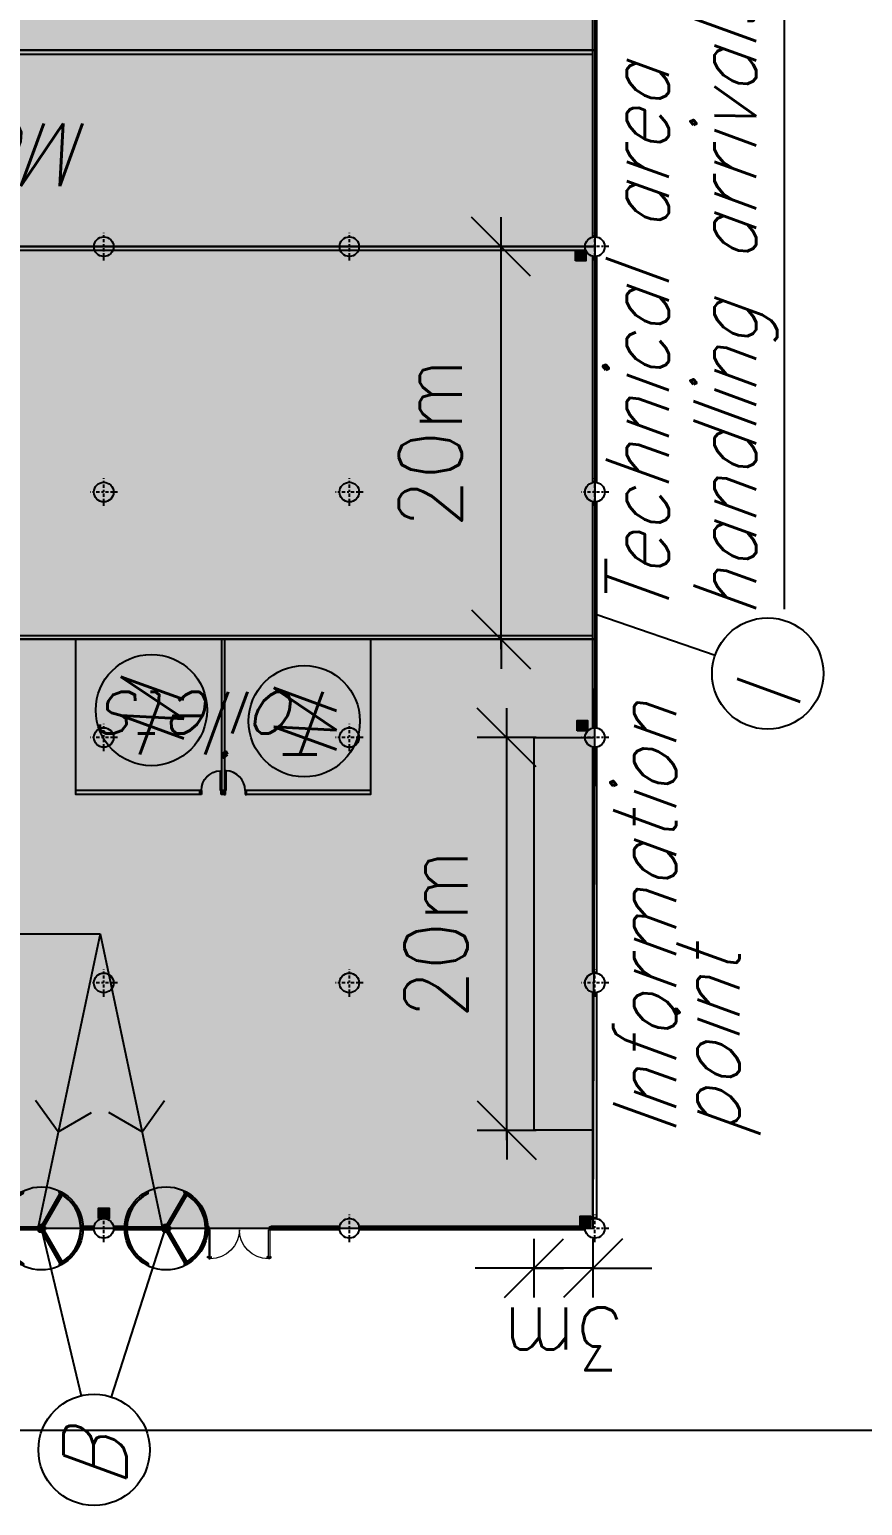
# Model space of a CAD drawing. Header units: millimetres. Extents: x -1 to 12300, y -1929 to 2470.
# Drawn here: x 6307.6 to 6350, y -1300.8 to -1225.7 of the extents above; entities that cross this region are included whole.
import ezdxf

# ---------------------------------------------------------------- set-up
doc = ezdxf.new("R2010")
doc.units = ezdxf.units.MM
doc.linetypes.add('DASHDOTBERNUZ', pattern=[0.8, 0.4, -0.2, 0, -0.2])
doc.layers.get('0').update_dxf_attribs({"color": 250})
for name, color, linetype in [('01C', 250, 'Continuous'), ('01cotes', 200, 'Continuous'), ('01TXT', 250, 'Continuous'), ('01TXTINCENDIext', 7, 'Continuous'), ('01TXTmaterial', 31, 'Continuous'), ('05CPIL', 250, 'Continuous'), ('0autopista', 200, 'Continuous'), ('0Terminal', 250, 'Continuous'), ('espais terminal', 9, 'Continuous'), ('fluxes', 9, 'Continuous')]:
    doc.layers.add(name, color=color, linetype=linetype)
doc.layers.add('TR-AUX-OFICINES', color=9, linetype='Continuous', plot=False)
doc.styles.add('_FERROS', font='romans.shx', dxfattribs={"width": 0.9})
doc.styles.add('_PEGATINES', font='romans.shx', dxfattribs={"width": 0.9, "oblique": 20})
doc.dimstyles.new('_100PS1500', dxfattribs={"dimtxt": 3.2, "dimasz": 3, "dimexe": 0.18, "dimexo": 0.0625, "dimgap": 2, "dimtad": 1, "dimrnd": 0.01, "dimzin": 12, "dimdsep": 46, "dimtxsty": '_FERROS', "dimblk": 'OBLIQUE', "dimcen": 0.09, "dimdle": 0.5, "dimse1": 1, "dimse2": 1, "dimclrt": 7, "dimadec": 0, "dimazin": 0, "dimtfac": 1, "dimtix": 1, "dimtmove": 2, "dimatfit": 3, "dimldrblk": 'OBLIQUE', "dimfxl": 1, "dimtvp": 0.882353, "dimtolj": 1, "dimtzin": 0, "dimarcsym": 0})

# ---------------------------------------------------------------- blocks, each defined once
blk = doc.blocks.new('A$C04510C17')
h = blk.add_hatch(color=256)
h.paths.add_polyline_path([(-43, 25), (-86, 25, 0.070486), (-90, 0, 0.070486), (-86, -25), (-43, -25)])
h.paths.add_polyline_path([(43, 25), (65, 62, 0.141677), (22, 87), (0, 50)])
h.paths.add_polyline_path([(-20, 0, 1), (20, 0, 1)])
h.paths.add_polyline_path([(0, -50), (22, -87, 0.141677), (65, -62), (43, -25)])
for p, q in [((-65, 62), (-43, 25)), ((-45, 78), (-22, 38)), ((-22, 87), (0, 50)), ((86, 25), (43, 25)), ((90, 0), (43, 0)), ((-43, -25), (-65, -62)), ((-22, -37), (-45, -78)), ((0, -50), (-22, -87)), ((86, -25), (43, -25))]:
    blk.add_line(p, q)
for points in [[(-415, 799), (-415, 759, 0.592927), (-415, -759), (-415, -799)], [(-400, 806), (-400, 750, 0.6), (-400, -750), (-400, -806)], [(400, -806), (400, -750, 0.6), (400, 750), (400, 806)], [(415, -799), (415, -759, 0.592927), (415, 759), (415, 799)]]:
    blk.add_lwpolyline(points, format="xyb")
for points in [[(-400, 752), (-400, 752), (-393, 761), (-387, 778), (-393, 796), (-400, 805), (-400, 805)], [(-397, 760), (-395, 762), (-390, 778), (-395, 795), (-397, 797)], [(400, 752), (400, 752), (393, 761), (387, 778), (393, 796), (400, 805), (400, 805)], [(397, 760), (395, 762), (390, 778), (395, 795), (397, 797)], [(436, 717), (436, 717), (433, 724), (424, 734), (411, 737), (403, 736), (403, 736)], [(432, 721), (431, 723), (423, 733), (411, 735), (409, 735)], [(-839, -19), (-839, -19), (-844, -13), (-848, 0), (-844, 13), (-839, 19), (-839, 19)], [(-841, -13), (-842, -12), (-846, 0), (-842, 12), (-841, 13)], [(0, -50), (43, -25), (43, 25), (0, 50), (-43, 25), (-43, -25)], [(-400, -752), (-400, -752), (-393, -761), (-387, -778), (-393, -796), (-400, -805), (-400, -805)], [(-397, -760), (-395, -762), (-390, -778), (-395, -795), (-397, -797)], [(400, -752), (400, -752), (393, -761), (387, -778), (393, -796), (400, -805), (400, -805)], [(397, -760), (395, -762), (390, -778), (395, -795), (397, -797)], [(403, -736), (403, -736), (411, -737), (424, -734), (433, -724), (436, -717), (436, -717)], [(409, -735), (411, -735), (423, -733), (431, -723), (432, -721)]]:
    blk.add_lwpolyline(points, close=True)
for points in [[(0, 50), (395, 735), (402, 736), (437, 716), (439, 710), (43, 25)], [(48, 76), (415, 713), (410, 716), (42, 79)], [(-43, 25), (-834, 25), (-839, 20), (-839, -20), (-834, -25), (-43, -25)], [(-90, -3), (-825, -3), (-825, 3), (-90, 3)], [(43, -25), (439, -710), (437, -716), (402, -736), (395, -735), (0, -50)], [(42, -79), (410, -716), (415, -713), (48, -76)]]:
    blk.add_lwpolyline(points)
for radius in [900, 90, 20]:
    blk.add_circle((0, 0), radius)
blk = doc.blocks.new('A$C72F4723C')
at = {"lineweight": 9}
for p, q in [((0, 0.681), (0, 0.653)), ((0.017, 0.678), (0, 0.681)), ((0.017, 0.657), (0, 0.653)), ((0.017, 0.674), (0.017, 0.678)), ((0.02, 0.674), (0.017, 0.674)), ((0.017, 0.661), (0.017, 0.674)), ((0.02, 0.661), (0.017, 0.661)), ((0.017, 0.661), (0.017, 0.657)), ((0.02, 0.674), (0.02, 0.675)), ((0.022, 0.675), (0.02, 0.675)), ((0.02, 0.661), (0.02, 0.674)), ((0.02, 0.661), (0.02, 0.66)), ((0.022, 0.66), (0.02, 0.66)), ((0.025, 0.677), (0.022, 0.677)), ((0.022, 0.675), (0.022, 0.677)), ((0.022, 0.66), (0.022, 0.675)), ((0.022, 0.66), (0.022, 0.657)), ((0.025, 0.657), (0.022, 0.657)), ((0.029, 0.686), (0.025, 0.677)), ((0.025, 0.657), (0.025, 0.677)), ((0.03, 0.649), (0.025, 0.657)), ((0.031, 0.686), (0.029, 0.686)), ((0.03, 0.649), (0.029, 0.686)), ((0.031, 0.649), (0.03, 0.649)), ((0.058, 0.649), (0.06, 0.649)), ((0.059, 0.686), (0.06, 0.686)), ((0.06, 0.649), (0.06, 0.686)), ((0.06, 0.686), (0.064, 0.677)), ((0.06, 0.649), (0.064, 0.657)), ((0.064, 0.657), (0.064, 0.677)), ((0.064, 0.677), (0.067, 0.677)), ((0.064, 0.657), (0.067, 0.657)), ((0.067, 0.675), (0.067, 0.677)), ((0.067, 0.66), (0.067, 0.675)), ((0.067, 0.675), (0.07, 0.675)), ((0.067, 0.66), (0.067, 0.657)), ((0.067, 0.66), (0.07, 0.66)), ((0.07, 0.674), (0.07, 0.675)), ((0.07, 0.661), (0.07, 0.674)), ((0.07, 0.674), (0.073, 0.674)), ((0.07, 0.661), (0.07, 0.66)), ((0.07, 0.661), (0.072, 0.661)), ((0.072, 0.661), (0.073, 0.674)), ((0.072, 0.661), (0.072, 0.657)), ((0.072, 0.657), (0.089, 0.653)), ((0.073, 0.678), (0.089, 0.681)), ((0.073, 0.674), (0.073, 0.678)), ((0.089, 0.681), (0.089, 0.653)), ((1.288, 0.681), (1.288, 0.653)), ((1.305, 0.678), (1.288, 0.681)), ((1.305, 0.657), (1.288, 0.653)), ((1.305, 0.674), (1.305, 0.678)), ((1.308, 0.674), (1.305, 0.674)), ((1.305, 0.661), (1.305, 0.674)), ((1.308, 0.661), (1.305, 0.661)), ((1.305, 0.661), (1.305, 0.657)), ((1.308, 0.674), (1.308, 0.675)), ((1.31, 0.675), (1.308, 0.675)), ((1.308, 0.661), (1.308, 0.674)), ((1.308, 0.661), (1.308, 0.66)), ((1.31, 0.66), (1.308, 0.66)), ((1.313, 0.677), (1.31, 0.677)), ((1.31, 0.675), (1.31, 0.677)), ((1.31, 0.66), (1.31, 0.675)), ((1.31, 0.66), (1.31, 0.657)), ((1.313, 0.657), (1.31, 0.657)), ((1.317, 0.686), (1.313, 0.677)), ((1.313, 0.657), (1.313, 0.677)), ((1.318, 0.649), (1.313, 0.657)), ((1.319, 0.686), (1.317, 0.686)), ((1.318, 0.649), (1.317, 0.686)), ((1.319, 0.649), (1.318, 0.649)), ((1.346, 0.649), (1.348, 0.649)), ((1.347, 0.686), (1.348, 0.686)), ((1.348, 0.649), (1.348, 0.686)), ((1.348, 0.686), (1.352, 0.677)), ((1.348, 0.649), (1.352, 0.657)), ((1.352, 0.657), (1.352, 0.677)), ((1.352, 0.677), (1.355, 0.677)), ((1.352, 0.657), (1.355, 0.657)), ((1.355, 0.675), (1.355, 0.677)), ((1.355, 0.66), (1.355, 0.675)), ((1.355, 0.675), (1.358, 0.675)), ((1.355, 0.66), (1.355, 0.657)), ((1.355, 0.66), (1.358, 0.66)), ((1.358, 0.674), (1.358, 0.675)), ((1.358, 0.661), (1.358, 0.674)), ((1.358, 0.674), (1.361, 0.674)), ((1.358, 0.661), (1.358, 0.66)), ((1.358, 0.661), (1.36, 0.661)), ((1.36, 0.661), (1.361, 0.674)), ((1.36, 0.661), (1.36, 0.657)), ((1.36, 0.657), (1.377, 0.653)), ((1.361, 0.678), (1.377, 0.681)), ((1.361, 0.674), (1.361, 0.678)), ((1.377, 0.681), (1.377, 0.653))]:
    blk.add_line(p, q, dxfattribs=at)
at = {"lineweight": 9, "ltscale": 0.3}
for points in [[(0.059, 0.07), (0.031, 0.07), (0.031, 0.7), (0.059, 0.7)], [(1.319, 0.07), (1.347, 0.07), (1.347, 0.7), (1.319, 0.7)], [(0.027, 0.07), (0.027, 0.042), (0.034, 0.042), (0.034, 0), (0.006, 0), (0.006, 0.07)], [(1.35, 0.07), (1.35, 0.042), (1.343, 0.042), (1.343, 0), (1.371, 0), (1.371, 0.07)]]:
    blk.add_lwpolyline(points, close=True, dxfattribs=at)
for centre, start, end in [((0.059, 0.07), 0, 90), ((1.319, 0.07), 90, 180)]:
    blk.add_arc(centre, 0.63, start, end, dxfattribs=at)
blk = doc.blocks.new('A$C6EEB7F1F')
at = {"ltscale": 0.3}
blk.add_blockref('A$C72F4723C', (0, 0), dxfattribs=at)
blk = doc.blocks.new('rotativa')
at = {"layer": '01C', "xscale": 0.002352941176470219, "yscale": 0.002352941176470219, "zscale": 0.002352941176470219}
for p in [(5.329, -0.099), (11.682, -0.099)]:
    blk.add_blockref('A$C04510C17', p, dxfattribs=at)
at = {"layer": '01C', "xscale": -2.352941176470218, "yscale": 2.352941176470218, "zscale": 2.352941176470218, "rotation": 180}
for p in [(-0.015, 0), (13.785, 0)]:
    blk.add_blockref('A$C6EEB7F1F', p, dxfattribs=at)
blk = doc.blocks.new('Porta')
at = {"layer": '01C'}
for p, q in [((0, 1.075), (0, 1)), ((0.2, 1.075), (0, 1.075)), ((0, 1), (0.2, 1)), ((0.2, 1), (0.2, 1.075)), ((0, 0.033), (-1, 0.033)), ((-1, 0.033), (-1, 0)), ((-1, 0), (0, 0)), ((0, 0), (0, 0.033)), ((0, 0), (0, -0.075)), ((0.2, 0), (0, 0)), ((0.2, -0.075), (0.2, 0)), ((0, -0.075), (0.2, -0.075))]:
    blk.add_line(p, q, dxfattribs=at)
blk.add_arc((0, -0.001), 1.001, 90.02186, 178.08082, dxfattribs=at)
blk = doc.blocks.new('_PIL0')
at = {"color": 3, "linetype": 'DASHDOTBERNUZ', "ltscale": 0.4}
for p, q in [((0.7, 0), (-0.7, 0)), ((0, -0.7), (0, 0.7))]:
    blk.add_line(p, q, dxfattribs=at)
blk.add_circle((0, 0), 0.5)
blk = doc.blocks.new('_Oblique')
for p, q in [((0, -0.5), (0, 0.5)), ((0, 0), (0.5, 0))]:
    blk.add_line(p, q)
at = {"layer": '01C', "color": 7, "linetype": 'ByBlock', "lineweight": -2}
blk.add_line((-0.5, -0.5), (0.5, 0.5), dxfattribs=at)
blk = doc.blocks.new('*D220')
at = {"layer": '01cotes', "color": 0, "lineweight": -2, "transparency": 16777216}
blk.add_line((6331.612, -1257.231), (6331.612, -1236.231), dxfattribs=at)
at = {"layer": 'DEFPOINTS', "color": 0, "transparency": 16777216}
for p in [(6331.612, -1236.731), (6331.612, -1236.731), (6331.612, -1256.731)]:
    blk.add_point(p, dxfattribs=at)
at = {"layer": '01cotes', "color": 0, "lineweight": -2, "transparency": 16777216, "xscale": 3, "yscale": 3, "zscale": 3}
for p, rotation in [((6331.612, -1236.731), 90), ((6331.612, -1256.731), 270)]:
    blk.add_blockref('_Oblique', p, dxfattribs=dict(at, rotation=rotation))
at = {"layer": '01cotes', "color": 7, "transparency": 16777216, "insert": (6328.012, -1246.731), "char_height": 3.2, "attachment_point": 5, "rotation": 90, "style": '_FERROS'}
blk.add_mtext('\\A1;20m', dxfattribs=at)
blk = doc.blocks.new('*D230')
at = {"layer": '01cotes', "color": 0, "lineweight": -2, "transparency": 16777216}
blk.add_line((6331.899, -1282.231), (6331.899, -1261.231), dxfattribs=at)
at = {"layer": 'DEFPOINTS', "color": 0, "transparency": 16777216}
for p in [(6331.899, -1261.731), (6331.899, -1261.731), (6331.899, -1281.731)]:
    blk.add_point(p, dxfattribs=at)
at = {"layer": '01cotes', "color": 0, "lineweight": -2, "transparency": 16777216, "xscale": 3, "yscale": 3, "zscale": 3}
for p, rotation in [((6331.899, -1261.731), 90), ((6331.899, -1281.731), 270)]:
    blk.add_blockref('_Oblique', p, dxfattribs=dict(at, rotation=rotation))
at = {"layer": '01cotes', "color": 7, "transparency": 16777216, "insert": (6328.299, -1271.731), "char_height": 3.2, "attachment_point": 5, "rotation": 90, "style": '_FERROS'}
blk.add_mtext('\\A1;20m', dxfattribs=at)
blk = doc.blocks.new('*D231')
at = {"layer": '01cotes', "color": 0, "lineweight": -2, "transparency": 16777216}
for p, q in [((6333.29, -1288.758), (6330.29, -1288.758)), ((6336.29, -1288.758), (6333.29, -1288.758)), ((6336.29, -1288.758), (6339.29, -1288.758))]:
    blk.add_line(p, q, dxfattribs=at)
at = {"layer": 'DEFPOINTS', "color": 0, "transparency": 16777216}
for p in [(6333.29, -1288.758), (6333.29, -1288.758), (6336.29, -1288.758)]:
    blk.add_point(p, dxfattribs=at)
at = {"layer": '01cotes', "color": 0, "lineweight": -2, "transparency": 16777216, "xscale": 3, "yscale": 3, "zscale": 3}
blk.add_blockref('_Oblique', (6333.29, -1288.758), dxfattribs=at)
at = {"layer": '01cotes', "color": 0, "lineweight": -2, "transparency": 16777216, "xscale": 3, "yscale": 3, "zscale": 3, "rotation": 180}
blk.add_blockref('_Oblique', (6336.29, -1288.758), dxfattribs=at)
at = {"layer": '01cotes', "color": 7, "transparency": 16777216, "insert": (6334.79, -1292.358), "char_height": 3.2, "attachment_point": 5, "rotation": 180, "style": '_FERROS'}
blk.add_mtext('\\A1;3m', dxfattribs=at)
blk = doc.blocks.new('A$C39DC0D00')
at = {"layer": '01TXTINCENDIext'}
h = blk.add_hatch(color=7, dxfattribs=at)
h.dxf.hatch_style = 1
h.paths.add_polyline_path([(0.527, 0.537), (0, 0.537), (0, 0), (0.527, 0)])
h.paths.add_polyline_path([(0.51, 0.505), (0.51, 0.031, -0.414214), (0.496, 0.017), (0.031, 0.017, -0.414214), (0.017, 0.031), (0.017, 0.505, -0.414214), (0.031, 0.52), (0.496, 0.52, -0.414214)], flags=16)
h.paths.add_polyline_path([(0.355, 0.446), (0.339, 0.444), (0.335, 0.447), (0.331, 0.45), (0.324, 0.449), (0.316, 0.446), (0.311, 0.449), (0.31, 0.452), (0.292, 0.454), (0.275, 0.453), (0.271, 0.452), (0.271, 0.447), (0.268, 0.446), (0.268, 0.442), (0.275, 0.439), (0.277, 0.428), (0.284, 0.418, -0.120407), (0.329, 0.397, -0.22624), (0.334, 0.387), (0.334, 0.051, -0.414214), (0.32, 0.037), (0.207, 0.037, -0.414214), (0.192, 0.051), (0.192, 0.079), (0.169, 0.079), (0.166, 0.082), (0.166, 0.1), (0.172, 0.103), (0.172, 0.112), (0.17, 0.115), (0.17, 0.136), (0.172, 0.137), (0.172, 0.143), (0.167, 0.169), (0.16, 0.187), (0.141, 0.237), (0.128, 0.271), (0.121, 0.29), (0.116, 0.312), (0.112, 0.331), (0.112, 0.352), (0.115, 0.376), (0.118, 0.387), (0.126, 0.402), (0.137, 0.417), (0.148, 0.426), (0.163, 0.435), (0.178, 0.443), (0.197, 0.45), (0.218, 0.456), (0.236, 0.457), (0.248, 0.457), (0.248, 0.464), (0.277, 0.482), (0.308, 0.493), (0.331, 0.499), (0.333, 0.493), (0.324, 0.491), (0.286, 0.472), (0.283, 0.465), (0.293, 0.465), (0.311, 0.463), (0.328, 0.46), (0.348, 0.454), (0.353, 0.449)], flags=0)
h.paths.add_polyline_path([(0.252, 0.444), (0.252, 0.442), (0.249, 0.442), (0.246, 0.439), (0.246, 0.428), (0.238, 0.418, 0.110621), (0.197, 0.397, 0.22624), (0.192, 0.387), (0.192, 0.099), (0.188, 0.099), (0.185, 0.105), (0.185, 0.113), (0.187, 0.115), (0.187, 0.136), (0.185, 0.137), (0.184, 0.153), (0.181, 0.172), (0.172, 0.196), (0.16, 0.226), (0.144, 0.266), (0.131, 0.302), (0.125, 0.328), (0.125, 0.353), (0.127, 0.37), (0.133, 0.388), (0.144, 0.406), (0.162, 0.421), (0.182, 0.432), (0.205, 0.441), (0.219, 0.444)], flags=0)
h = blk.add_hatch(color=10, dxfattribs=at)
h.paths.add_polyline_path([(0.51, 0.505, 0.414214), (0.496, 0.52), (0.031, 0.52, 0.414214), (0.017, 0.505), (0.017, 0.031, 0.414214), (0.031, 0.017), (0.496, 0.017, 0.414214), (0.51, 0.031)])
h.paths.add_polyline_path([(0.116, 0.312), (0.112, 0.331), (0.112, 0.352), (0.115, 0.376), (0.118, 0.387), (0.126, 0.402), (0.137, 0.417), (0.148, 0.426), (0.163, 0.435), (0.178, 0.443), (0.197, 0.45), (0.218, 0.456), (0.236, 0.457), (0.248, 0.457), (0.248, 0.464), (0.277, 0.482), (0.308, 0.493), (0.331, 0.499), (0.333, 0.493), (0.324, 0.491), (0.286, 0.472), (0.283, 0.465), (0.293, 0.465), (0.311, 0.463), (0.328, 0.46), (0.348, 0.454), (0.353, 0.449), (0.355, 0.446), (0.339, 0.444), (0.335, 0.447), (0.331, 0.45), (0.324, 0.449), (0.316, 0.446), (0.311, 0.449), (0.31, 0.452), (0.292, 0.454), (0.275, 0.453), (0.271, 0.452), (0.271, 0.447), (0.268, 0.446), (0.268, 0.442), (0.275, 0.439), (0.277, 0.428), (0.284, 0.418, -0.120407), (0.329, 0.397, -0.22624), (0.334, 0.387), (0.334, 0.051, -0.414214), (0.32, 0.037), (0.207, 0.037, -0.414214), (0.192, 0.051), (0.192, 0.079), (0.169, 0.079), (0.166, 0.082), (0.166, 0.1), (0.172, 0.103), (0.172, 0.112), (0.17, 0.115), (0.17, 0.136), (0.172, 0.137), (0.172, 0.143), (0.167, 0.169), (0.16, 0.187), (0.141, 0.237), (0.128, 0.271), (0.121, 0.29)], flags=16)
h.paths.add_polyline_path([(0.125, 0.328), (0.125, 0.353), (0.127, 0.37), (0.133, 0.388), (0.144, 0.406), (0.162, 0.421), (0.182, 0.432), (0.205, 0.441), (0.219, 0.444), (0.252, 0.444), (0.252, 0.442), (0.249, 0.442), (0.246, 0.439), (0.246, 0.428), (0.238, 0.418, 0.110621), (0.197, 0.397, 0.22624), (0.192, 0.387), (0.192, 0.099), (0.188, 0.099), (0.185, 0.105), (0.185, 0.113), (0.187, 0.115), (0.187, 0.136), (0.185, 0.137), (0.184, 0.153), (0.181, 0.172), (0.172, 0.196), (0.16, 0.226), (0.144, 0.266), (0.131, 0.302)], flags=0)
h.paths.add_polyline_path([(0.192, 0.387, -0.22624), (0.197, 0.397, -0.110621), (0.238, 0.418), (0.246, 0.428), (0.246, 0.439), (0.249, 0.442), (0.252, 0.442), (0.252, 0.444), (0.219, 0.444), (0.205, 0.441), (0.182, 0.432), (0.162, 0.421), (0.144, 0.406), (0.133, 0.388), (0.127, 0.37), (0.125, 0.353), (0.125, 0.328), (0.131, 0.302), (0.144, 0.266), (0.16, 0.226), (0.172, 0.196), (0.181, 0.172), (0.184, 0.153), (0.185, 0.137), (0.187, 0.136), (0.187, 0.115), (0.185, 0.113), (0.185, 0.105), (0.188, 0.099), (0.192, 0.099)], flags=0)
h = blk.add_hatch(color=255, dxfattribs=at)
h.paths.add_polyline_path([(0.334, 0.387, 0.22624), (0.329, 0.397, 0.120407), (0.284, 0.418), (0.277, 0.428), (0.275, 0.439), (0.268, 0.442), (0.268, 0.446), (0.271, 0.447), (0.271, 0.452), (0.275, 0.453), (0.292, 0.454), (0.31, 0.452), (0.311, 0.449), (0.316, 0.446), (0.324, 0.449), (0.331, 0.45), (0.335, 0.447), (0.339, 0.444), (0.355, 0.446), (0.353, 0.449), (0.348, 0.454), (0.328, 0.46), (0.311, 0.463), (0.293, 0.465), (0.283, 0.465), (0.286, 0.472), (0.324, 0.491), (0.333, 0.493), (0.331, 0.499), (0.308, 0.493), (0.277, 0.482), (0.248, 0.464), (0.248, 0.457), (0.236, 0.457), (0.218, 0.456), (0.197, 0.45), (0.178, 0.443), (0.163, 0.435), (0.148, 0.426), (0.137, 0.417), (0.126, 0.402), (0.118, 0.387), (0.115, 0.376), (0.112, 0.352), (0.112, 0.331), (0.116, 0.312), (0.121, 0.29), (0.128, 0.271), (0.141, 0.237), (0.16, 0.187), (0.167, 0.169), (0.172, 0.143), (0.172, 0.137), (0.17, 0.136), (0.17, 0.115), (0.172, 0.112), (0.172, 0.103), (0.166, 0.1), (0.166, 0.082), (0.169, 0.079), (0.192, 0.079), (0.192, 0.051, 0.414214), (0.207, 0.037), (0.32, 0.037, 0.414214), (0.334, 0.051)])
h.paths.add_polyline_path([(0.192, 0.099), (0.188, 0.099), (0.185, 0.105), (0.185, 0.113), (0.187, 0.115), (0.187, 0.136), (0.185, 0.137), (0.184, 0.153), (0.181, 0.172), (0.172, 0.196), (0.16, 0.226), (0.144, 0.266), (0.131, 0.302), (0.125, 0.328), (0.125, 0.353), (0.127, 0.37), (0.133, 0.388), (0.144, 0.406), (0.162, 0.421), (0.182, 0.432), (0.205, 0.441), (0.219, 0.444), (0.252, 0.444), (0.252, 0.442), (0.249, 0.442), (0.246, 0.439), (0.246, 0.428), (0.238, 0.418, 0.110621), (0.197, 0.397, 0.22624), (0.192, 0.387)], flags=16)
blk.add_hatch(color=10, dxfattribs=at).paths.add_polyline_path([(0.192, 0.387, -0.22624), (0.197, 0.397, -0.110621), (0.238, 0.418), (0.246, 0.428), (0.246, 0.439), (0.249, 0.442), (0.252, 0.442), (0.252, 0.444), (0.219, 0.444), (0.205, 0.441), (0.182, 0.432), (0.162, 0.421), (0.144, 0.406), (0.133, 0.388), (0.127, 0.37), (0.125, 0.353), (0.125, 0.328), (0.131, 0.302), (0.144, 0.266), (0.16, 0.226), (0.172, 0.196), (0.181, 0.172), (0.184, 0.153), (0.185, 0.137), (0.187, 0.136), (0.187, 0.115), (0.185, 0.113), (0.185, 0.105), (0.188, 0.099), (0.192, 0.099)])
at = {"layer": '01TXTINCENDIext', "color": 255}
for p, q in [((0.017, 0.031), (0.017, 0.505)), ((0.031, 0.52), (0.496, 0.52)), ((0.496, 0.017), (0.031, 0.017)), ((0.51, 0.505), (0.51, 0.031))]:
    blk.add_line(p, q, dxfattribs=at)
at = {"layer": '01TXTINCENDIext', "color": 7}
blk.add_lwpolyline([(0, 0.537), (0.527, 0.537), (0.527, 0), (0, 0)], close=True, dxfattribs=at)
at = {"layer": '01TXTINCENDIext', "color": 255}
for points in [[(0.284, 0.418), (0.277, 0.428), (0.275, 0.439), (0.268, 0.442), (0.268, 0.446), (0.271, 0.447), (0.271, 0.452), (0.275, 0.453), (0.292, 0.454), (0.31, 0.452), (0.311, 0.449), (0.316, 0.446), (0.324, 0.449), (0.331, 0.45), (0.335, 0.447), (0.339, 0.444), (0.355, 0.446), (0.353, 0.449), (0.348, 0.454), (0.328, 0.46), (0.311, 0.463), (0.293, 0.465), (0.283, 0.465), (0.286, 0.472), (0.324, 0.491), (0.333, 0.493), (0.331, 0.499), (0.308, 0.493), (0.277, 0.482), (0.248, 0.464), (0.248, 0.457), (0.236, 0.457), (0.218, 0.456), (0.197, 0.45), (0.178, 0.443), (0.163, 0.435), (0.148, 0.426), (0.137, 0.417), (0.126, 0.402), (0.118, 0.387), (0.115, 0.376), (0.112, 0.352), (0.112, 0.331), (0.116, 0.312), (0.121, 0.29), (0.128, 0.271), (0.141, 0.237), (0.16, 0.187), (0.167, 0.169), (0.172, 0.143), (0.172, 0.137), (0.17, 0.136), (0.17, 0.115), (0.172, 0.112), (0.172, 0.103), (0.166, 0.1), (0.166, 0.082), (0.169, 0.079), (0.192, 0.079)], [(0.192, 0.099), (0.188, 0.099), (0.185, 0.105), (0.185, 0.113), (0.187, 0.115), (0.187, 0.136), (0.185, 0.137), (0.184, 0.153), (0.181, 0.172), (0.172, 0.196), (0.16, 0.226), (0.144, 0.266), (0.131, 0.302), (0.125, 0.328), (0.125, 0.353), (0.127, 0.37), (0.133, 0.388), (0.144, 0.406), (0.162, 0.421), (0.182, 0.432), (0.205, 0.441), (0.219, 0.444), (0.252, 0.444), (0.252, 0.442), (0.249, 0.442), (0.246, 0.439), (0.246, 0.428), (0.238, 0.418)], [(0.192, 0.387), (0.192, 0.099)]]:
    blk.add_lwpolyline(points, dxfattribs=at)
blk.add_lwpolyline([(0.192, 0.079), (0.192, 0.051, 0.414214), (0.207, 0.037), (0.32, 0.037, 0.414214), (0.334, 0.051), (0.334, 0.387)], format="xyb", dxfattribs=at)
for centre, radius, start, end in [((0.031, 0.505), 0.0144, 90, 180), ((0.031, 0.031), 0.0144, 180, 270), ((0.205, 0.387), 0.0128, 129.00802, 180), ((0.263, 0.315), 0.105, 103.75823, 129.00802), ((0.263, 0.315), 0.105, 50.99198, 78.4551), ((0.321, 0.387), 0.0128, 0, 50.99198), ((0.496, 0.505), 0.0144, 0, 90), ((0.496, 0.031), 0.0144, 270, 0)]:
    blk.add_arc(centre, radius, start, end, dxfattribs=at)

msp = doc.modelspace()

# ---------------------------------------------------------------- hatches: boundary and pattern name
at = {"layer": 'espais terminal'}
h = msp.add_hatch(color=31, dxfattribs=at)
h.dxf.hatch_style = 1
h.paths.add_polyline_path([(6201.39, -1171.531), (6201.39, -1184.231), (6136.39, -1184.231), (6136.39, -1236.731), (6256.59, -1236.731), (6256.59, -1226.731), (6336.39, -1226.731), (6336.39, -1184.231), (6279.1, -1184.231), (6279.1, -1171.531)])
h = msp.add_hatch(color=7, dxfattribs=at)
h.dxf.hatch_style = 1
h.paths.add_polyline_path([(6256.59, -1226.731), (6256.59, -1236.731), (6256.59, -1236.731), (6336.39, -1236.731), (6336.39, -1226.731)])
h = msp.add_hatch(color=9, dxfattribs=at)
h.dxf.hatch_style = 1
h.paths.add_polyline_path([(6136.39, -1236.731), (6136.39, -1256.731), (6216.19, -1256.731), (6216.19, -1236.731)])
h.paths.add_polyline_path([(6256.59, -1236.731), (6256.59, -1256.731), (6336.39, -1256.731), (6336.39, -1236.731)])
h = msp.add_hatch(color=40, dxfattribs=at)
h.dxf.hatch_style = 1
h.paths.add_polyline_path([(6136.39, -1256.731), (6136.39, -1286.731), (6336.29, -1286.731), (6336.39, -1256.731)])

# ---------------------------------------------------------------- linework, layer by layer
at = {"layer": '01C'}
for p, q in [((6256.39, -1226.731), (6336.29, -1226.731)), ((6256.59, -1226.931), (6336.29, -1226.931)), ((6336.39, -1236.731), (6256.39, -1236.731)), ((6335.932, -1236.931), (6256.59, -1236.931)), ((6264.12, -1256.531), (6336.29, -1256.531)), ((6264.153, -1256.731), (6331.39, -1256.731)), ((6264.153, -1256.731), (6336.29, -1256.731)), ((6317.397, -1264.426), (6317.397, -1256.731)), ((6317.547, -1264.426), (6317.547, -1256.731)), ((6333.29, -1261.731), (6336.29, -1261.731)), ((6333.29, -1281.731), (6333.29, -1261.731)), ((6316.36, -1264.426), (6309.972, -1264.426)), ((6317.547, -1264.426), (6317.397, -1264.426)), ((6317.547, -1264.626), (6317.397, -1264.626)), ((6324.972, -1264.426), (6318.585, -1264.426)), ((6336.29, -1281.731), (6333.29, -1281.731))]:
    msp.add_line(p, q, dxfattribs=at)
for points in [[(6316.36, -1264.626), (6309.972, -1264.626), (6309.972, -1256.731), (6324.972, -1256.731), (6324.972, -1264.626), (6318.585, -1264.626)], [(6317.547, -1264.426), (6317.397, -1264.426)], [(6317.547, -1264.626), (6317.397, -1264.626)]]:
    msp.add_lwpolyline(points, dxfattribs=at)
at = {"layer": '01TXT'}
msp.add_line((6346.038, -1255.203), (6346.038, -1217.2), dxfattribs=at)
at = {"layer": '01TXTmaterial'}
for p, q in [((6342.504, -1257.549), (6336.49, -1255.481)), ((6308.214, -1286.778), (6310.238, -1295.253)), ((6314.52, -1286.731), (6311.764, -1295.311))]:
    msp.add_line(p, q, dxfattribs=at)
for centre in [(6345.185, -1258.471), (6313.815, -1260.332), (6321.592, -1260.901), (6310.897, -1298.009)]:
    msp.add_circle(centre, 2.834, dxfattribs=at)
at = {"layer": '0autopista'}
msp.add_line((5948.39, -1297), (6524.39, -1297), dxfattribs=at)
at = {"layer": '0Terminal'}
for p, q in [((6336.29, -1236.241), (6336.29, -1224.721)), ((6336.49, -1236.241), (6336.49, -1224.721)), ((6336.29, -1248.741), (6336.29, -1237.221)), ((6336.49, -1248.741), (6336.49, -1237.221)), ((6336.29, -1261.241), (6336.29, -1249.721)), ((6336.49, -1261.241), (6336.49, -1249.721)), ((6336.29, -1273.741), (6336.29, -1262.221)), ((6336.49, -1273.741), (6336.49, -1262.221)), ((6336.29, -1286.241), (6336.29, -1274.721)), ((6336.49, -1286.241), (6336.49, -1274.721)), ((6310.9, -1286.632), (6310.329, -1286.632)), ((6310.895, -1286.797), (6310.33, -1286.797)), ((6312.451, -1286.632), (6311.88, -1286.632)), ((6312.45, -1286.797), (6311.886, -1286.797)), ((6323.4, -1286.632), (6319.896, -1286.632)), ((6323.395, -1286.797), (6319.896, -1286.797)), ((6335.9, -1286.632), (6324.38, -1286.632)), ((6335.895, -1286.797), (6324.386, -1286.797))]:
    msp.add_line(p, q, dxfattribs=at)
at = {"layer": 'fluxes', "color": 26}
for p, q in [((6247.751, -1271.731), (6311.202, -1271.731)), ((6311.202, -1271.731), (6308.026, -1286.731)), ((6311.202, -1271.731), (6314.378, -1286.731)), ((6309.067, -1281.811), (6307.921, -1280.221)), ((6309.067, -1281.811), (6310.761, -1280.822)), ((6313.337, -1281.811), (6311.643, -1280.822)), ((6313.337, -1281.811), (6314.483, -1280.221))]:
    msp.add_line(p, q, dxfattribs=at)
at = {"layer": 'TR-AUX-OFICINES'}
msp.add_lwpolyline([(6136.39, -1236.731), (6136.39, -1184.231), (6201.39, -1184.231), (6201.39, -1171.531), (6279.1, -1171.531), (6279.1, -1184.231), (6336.39, -1184.231), (6336.39, -1226.731), (6256.59, -1226.731), (6256.59, -1236.731), (6136.39, -1236.731)], dxfattribs=at)
for points in [[(6256.59, -1236.731), (6256.59, -1226.731), (6336.39, -1226.731), (6336.39, -1236.731)], [(6256.59, -1256.731), (6256.59, -1236.731), (6336.39, -1236.731), (6336.39, -1256.731)], [(6136.39, -1286.731), (6136.39, -1256.731), (6336.39, -1256.731), (6336.29, -1286.731)]]:
    msp.add_lwpolyline(points, close=True, dxfattribs=at)

# ---------------------------------------------------------------- block references
at = {"layer": '01C', "xscale": -1, "rotation": 89.99998886998875}
msp.add_blockref('Porta', (6317.36, -1264.426), dxfattribs=at)
at = {"layer": '01C', "rotation": 269.9999888703016}
msp.add_blockref('Porta', (6317.585, -1264.426), dxfattribs=at)
at = {"layer": '01C'}
msp.add_blockref('rotativa', (6302.884, -1286.632), dxfattribs=at)
at = {"layer": '01TXTINCENDIext', "rotation": 90}
for p in [(6335.932, -1237.458), (6336.018, -1261.397), (6311.659, -1286.231), (6336.168, -1286.632)]:
    msp.add_blockref('A$C39DC0D00', p, dxfattribs=at)
at = {"layer": '05CPIL'}
for p in [(6311.39, -1236.731), (6323.89, -1236.731), (6336.39, -1236.731), (6311.39, -1249.231), (6323.89, -1249.231), (6336.39, -1249.231), (6311.39, -1261.731), (6323.89, -1261.731), (6336.39, -1261.731), (6311.39, -1274.231), (6323.89, -1274.231), (6336.39, -1274.231), (6311.39, -1286.731), (6323.89, -1286.731), (6336.39, -1286.731)]:
    msp.add_blockref('_PIL0', p, dxfattribs=at)

# ---------------------------------------------------------------- texts
at = {"layer": '01TXT', "style": '_PEGATINES', "oblique": 20, "width": 0.9}
for s, rotation, p in [('handling arrivals', 90, (6344.605, -1255.645)), ('Technical area', 90, (6340.145, -1255.645)), ('Medical center', 180, (6310.808, -1230.458)), ('Toilets', 180, (6323.522, -1259.401)), ('Information', 90, (6340.523, -1282.025)), ('point', 90, (6343.746, -1282.025))]:
    msp.add_text(s, height=3.2, rotation=rotation, dxfattribs=at).set_placement(p)
at = {"layer": '01TXTmaterial', "style": '_PEGATINES', "oblique": 20, "width": 0.9}
for s, p in [('M', (6315.46, -1262.269)), ('I', (6346.829, -1260.408)), ('M', (6323.237, -1262.838)), ('B', (6312.542, -1299.946))]:
    msp.add_text(s, height=3.2, rotation=90, dxfattribs=at).set_placement(p)

# ---------------------------------------------------------------- dimensions: what is measured, and where the dimension line sits
at = {"layer": '01cotes'}
for base, p1, p2, angle, picture, middle in [((6331.612, -1236.731), (6331.612, -1256.731), (6331.612, -1236.731), 90, '*D220', (6328.012, -1246.731)), ((6331.899, -1261.731), (6331.899, -1281.731), (6331.899, -1261.731), 90, '*D230', (6328.299, -1271.731)), ((6333.29, -1288.758), (6336.29, -1288.758), (6333.29, -1288.758), 180, '*D231', (6334.79, -1292.358))]:
    dim = msp.add_linear_dim(base=base, p1=p1, p2=p2, angle=angle, dimstyle='_100PS1500', override={"dimpost": 'm'}, dxfattribs=at)
    dim.commit()
    dim.dimension.update_dxf_attribs({"geometry": picture, "text_midpoint": middle})

doc.saveas('drawing.dxf')
